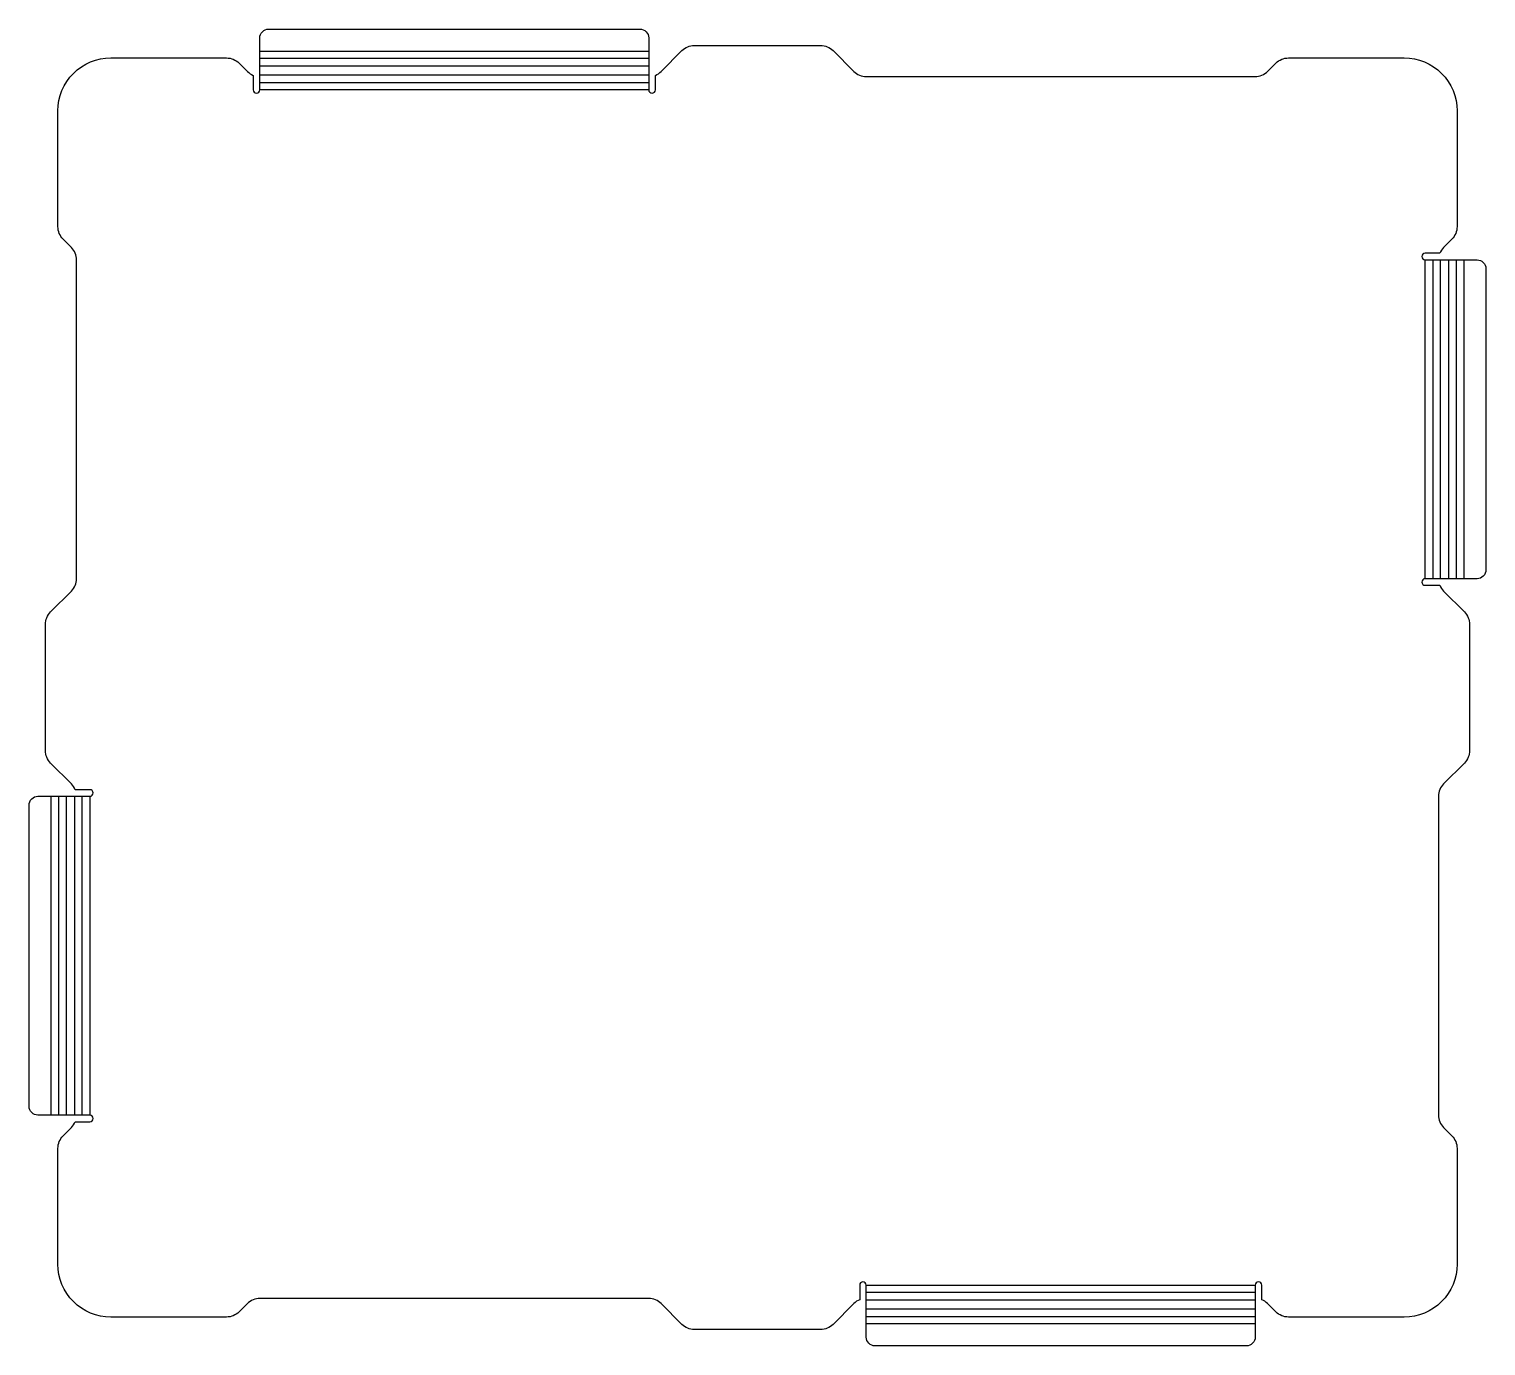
# Model space of a CAD drawing. Header units: inches. Extents: x -6.6 to 34.8, y -1.3 to 36.1.
import ezdxf

# ---------------------------------------------------------------- set-up
doc = ezdxf.new("R2010")
doc.units = ezdxf.units.IN

msp = doc.modelspace()

# ---------------------------------------------------------------- linework, layer by layer
at = {"layer": 'BEND'}
for p, q in [((11.053, 35.228), (0, 35.228)), ((0, 34.554), (11.053, 34.554)), ((33.333, 29.51), (33.333, 20.45)), ((34.007, 20.45), (34.007, 29.51)), ((-5.719, 14.268), (-5.719, 5.207)), ((-5.044, 5.207), (-5.044, 14.268)), ((28.288, 0.163), (17.235, 0.163)), ((17.235, -0.511), (28.288, -0.511))]:
    msp.add_line(p, q, dxfattribs=at)
at = {"layer": 'BEND_EXTENT'}
for p, q in [((0, 35.44), (11.053, 35.44)), ((11.053, 35.017), (0, 35.017)), ((0, 34.766), (11.053, 34.766)), ((11.053, 34.342), (0, 34.342)), ((33.121, 20.45), (33.121, 29.51)), ((33.545, 29.51), (33.545, 20.45)), ((33.795, 20.45), (33.795, 29.51)), ((34.219, 29.51), (34.219, 20.45)), ((-5.93, 5.207), (-5.93, 14.268)), ((-5.507, 14.268), (-5.507, 5.207)), ((-5.256, 5.207), (-5.256, 14.268)), ((-4.832, 14.268), (-4.832, 5.207)), ((17.235, 0.375), (28.288, 0.375)), ((28.288, -0.049), (17.235, -0.049)), ((17.235, -0.299), (28.288, -0.299)), ((28.288, -0.723), (17.235, -0.723))]:
    msp.add_line(p, q, dxfattribs=at)
at = {"layer": 'OUTER_PROFILES'}
msp.add_lwpolyline([(-4.832, 5.207), (-6.306, 5.207, -0.414214), (-6.556, 5.457), (-6.556, 14.018, -0.414214), (-6.306, 14.268), (-4.832, 14.268, 1), (-4.832, 14.455), (-5.244, 14.455, 0.100641), (-5.354, 14.621), (-5.945, 15.212, -0.198912), (-6.091, 15.566), (-6.091, 19.151, -0.198912), (-5.945, 19.505), (-5.354, 20.096, 0.198912), (-5.207, 20.45), (-5.207, 29.51, 0.198912), (-5.354, 29.863), (-5.591, 30.101, -0.198912), (-5.737, 30.454), (-5.737, 33.747, -0.414214), (-4.237, 35.247), (-0.945, 35.247, -0.198912), (-0.591, 35.101), (-0.354, 34.863, 0.100641), (-0.187, 34.753), (-0.187, 34.342, 1), (0, 34.342), (0, 35.816, -0.414214), (0.25, 36.066), (10.803, 36.066, -0.414214), (11.053, 35.816), (11.053, 34.342, 1), (11.241, 34.342), (11.241, 34.753, 0.100641), (11.407, 34.863), (11.998, 35.454, -0.198912), (12.351, 35.601), (15.937, 35.601, -0.198912), (16.291, 35.454), (16.882, 34.863, 0.198912), (17.235, 34.717), (28.288, 34.717, 0.198912), (28.642, 34.863), (28.879, 35.101, -0.198912), (29.233, 35.247), (32.526, 35.247, -0.414214), (34.026, 33.747), (34.026, 30.454, -0.198912), (33.879, 30.101), (33.642, 29.863, 0.100641), (33.532, 29.697), (33.121, 29.697, 1), (33.121, 29.51), (34.594, 29.51, -0.414214), (34.844, 29.26), (34.844, 20.7, -0.414214), (34.594, 20.45), (33.121, 20.45, 1), (33.121, 20.262), (33.532, 20.262, 0.100641), (33.642, 20.096), (34.233, 19.505, -0.198912), (34.379, 19.151), (34.379, 15.566, -0.198912), (34.233, 15.212), (33.642, 14.621, 0.198912), (33.496, 14.268), (33.496, 5.207, 0.198912), (33.642, 4.854), (33.879, 4.616, -0.198912), (34.026, 4.263), (34.026, 0.97, -0.414214), (32.526, -0.53), (29.233, -0.53, -0.198912), (28.879, -0.384), (28.642, -0.146, 0.100641), (28.476, -0.036), (28.476, 0.375, 1), (28.288, 0.375), (28.288, -1.099, -0.414214), (28.038, -1.349), (17.485, -1.349, -0.414214), (17.235, -1.099), (17.235, 0.375, 1), (17.048, 0.375), (17.048, -0.036, 0.100641), (16.882, -0.146), (16.291, -0.737, -0.198912), (15.937, -0.884), (12.351, -0.884, -0.198912), (11.998, -0.737), (11.407, -0.146, 0.198912), (11.053, 0), (0, 0, 0.198912), (-0.354, -0.146), (-0.591, -0.384, -0.198912), (-0.945, -0.53), (-4.237, -0.53, -0.414214), (-5.737, 0.97), (-5.737, 4.263, -0.198912), (-5.591, 4.616), (-5.354, 4.854, 0.100641), (-5.244, 5.02), (-4.832, 5.02, 1)], format="xyb", close=True, dxfattribs=at)

doc.saveas('drawing.dxf')
